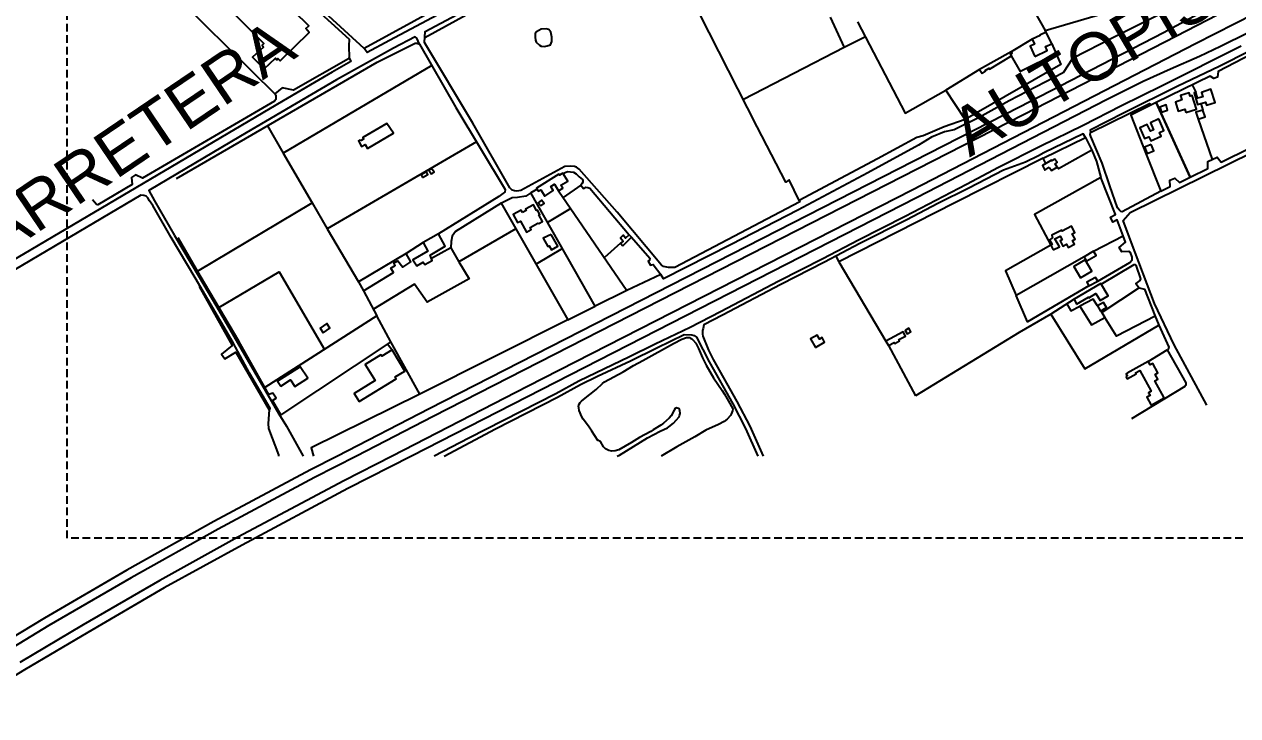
# Model space of a CAD drawing. Header units: millimetres. Extents: x 487814 to 495125, y 4392873 to 4398925.
# Drawn here: x 490261 to 491263, y 4394490 to 4395062 of the extents above; entities that cross this region are included whole.
import ezdxf

# ---------------------------------------------------------------- set-up
doc = ezdxf.new("R2010")
doc.units = ezdxf.units.MM
doc.linetypes.add('TRAZOS2', pattern=[9.525, 6.35, -3.175])
for name, color, linetype in [('Cartografia_Base', 8, 'Continuous'), ('Texto_Cartografia_Territorial', 7, 'Continuous'), ('Tramo_MT__15_S_E_Trazado', 5, 'TRAZOS2')]:
    doc.layers.add(name, color=color, linetype=linetype)
doc.styles.get("Standard").update_dxf_attribs({"font": 'arial.ttf'})

msp = doc.modelspace()

# ---------------------------------------------------------------- linework, layer by layer
at = {"layer": 'Cartografia_Base'}
for p, q in [((490692.9, 4395106.7, 115.2), (490591.5, 4395050.8, 114.8)), ((491104.4, 4395056.9, 110.8), (491200.1, 4395085.4, 114.3)), ((490926.5, 4395068, 112.3), (490938.1, 4395043, 110.5)), ((491105.1, 4395055.6, 110.8), (491104.4, 4395056.9, 110.8)), ((490955.8, 4395051.7, 111.1), (490938.1, 4395043, 110.5)), ((491093.6, 4395049.7, 111.1), (491076.2, 4395039.3, 111.1)), ((490938.1, 4395043, 110.5), (490854.9, 4394999.8, 110.9)), ((490597.4, 4395027.9, 113.2), (490474.6, 4394955.5, 114.1)), ((491049.9, 4395024.6, 111), (491022.3, 4395007.5, 111.1)), ((491225.8, 4395012, 112.5), (491228.8, 4395005.9, 113.2)), ((491232.8, 4394996.6, 113), (491234.7, 4394991.1, 113)), ((490461.5, 4394978.1, 114.6), (490474.6, 4394955.5, 114.1)), ((491230.7, 4394983.7, 113), (491242.2, 4394950.3, 112.8)), ((490474.6, 4394955.5, 114.1), (490498.5, 4394914.5, 113.4)), ((490634.2, 4394964.9, 112.9), (490511, 4394893.1, 113.3)), ((490684.4, 4394925.7, 113), (490679.2, 4394922.6, 112.9)), ((490720.5, 4394929.1, 111.6), (490706, 4394918.8, 111.6)), ((490403.7, 4394857.9, 113.7), (490498.5, 4394914.5, 113.4)), ((490498.5, 4394914.5, 113.4), (490511, 4394893.1, 113.3)), ((490712.2, 4394909.8, 111.4), (490693, 4394898.3, 111.5)), ((490511, 4394893.1, 113.3), (490536.7, 4394849.1, 113.2)), ((490666.7, 4394893.1, 111.6), (490619.8, 4394865.7, 111.8)), ((491144.3, 4394874.5, 111.7), (491168.8, 4394887.1, 111.8)), ((490590.2, 4394881.6, 113.2), (490576.1, 4394872.6, 113.2)), ((490613, 4394877.3, 112), (490619.8, 4394865.7, 111.8)), ((490705.3, 4394876.7, 111.1), (490683.5, 4394863.7, 111)), ((490753.4, 4394881, 110.8), (490740, 4394869.2, 110.7)), ((490931.3, 4394870.4, 109.6), (490933.8, 4394865.6, 109.5)), ((491136.6, 4394869.9, 110.9), (491080.3, 4394837.8, 109.9)), ((490540.9, 4394841.8, 112.7), (490552, 4394821.1, 112.7)), ((491181.9, 4394844.1, 110.1), (491151, 4394823.7, 108.9)), ((491150, 4394825, 108.9), (491151, 4394823.7, 108.9)), ((490552, 4394821.1, 112.7), (490459.5, 4394761.7, 113.2)), ((490563.5, 4394799.6, 112.8), (490552, 4394821.1, 112.7)), ((491151, 4394823.7, 108.9), (491153.5, 4394819.7, 108.8)), ((490560.8, 4394797.8, 112.4), (490564.5, 4394792.8, 112.4)), ((490974.9, 4394796.4, 109.2), (490997, 4394754.9, 109.5)), ((491189.5, 4394783.4, 111), (491205, 4394792.8, 111))]:
    msp.add_line(p, q, dxfattribs=at)
for points in [[(490433.1, 4395622.6, 119.1), (490452.7, 4395585.3, 118.8), (490479.8, 4395536.9, 119), (490507.8, 4395484.2, 119.1), (490524.2, 4395451.8, 119.6), (490532.6, 4395439.6, 119.6), (490537.9, 4395433, 119.6), (490541.5, 4395427.4, 119.5), (490544.4, 4395421.8, 119.5), (490546.7, 4395414.3, 119.5), (490551.7, 4395401.9, 119.4), (490560, 4395383, 119.3), (490563.6, 4395373.1, 118.9), (490570, 4395358.8, 118.4), (490579.7, 4395334.4, 117.7), (490590.4, 4395308.5, 116.8), (490610, 4395258.8, 115.4), (490631.5, 4395208.2, 114.8), (490652.1, 4395153.4, 114.5), (490668.7, 4395111.3, 114.3), (490668.2, 4395105.1, 114.5), (490562.3, 4395048.8, 114.6), (490543.9, 4395038.7, 114.6), (490541.6, 4395042.2, 114.3)], [(491554.2, 4395227.6, 113.7), (491338.8, 4395117.6, 114.4), (491212.9, 4395052.3, 112.9), (491086.3, 4394987.1, 111.6), (490598.4, 4394737.7, 112.5), (490535.1, 4394705.1, 112.6)], [(491552.1, 4395211, 113.9), (491495.7, 4395182.1, 114.3), (491342.2, 4395104, 114.2), (491228.6, 4395045.9, 113.3), (490994.5, 4394925, 110.8), (490676.5, 4394762.6, 112.1), (490564.5, 4394705.1, 112.6)], [(491041.2, 4395166.8, 112.3), (491072.6, 4395113.2, 111.3), (491104.4, 4395056.9, 110.8)], [(491038.1, 4394983.4, 110.1), (491020.9, 4394977.2, 109.9), (491003.5, 4394969.9, 109.8), (490998.2, 4394968.5, 109.9), (490965.7, 4394950.9, 110), (490901, 4394916.5, 110.6), (490892.6, 4394933.4, 110.9), (490890.1, 4394931.5, 110.9), (490866.4, 4394977.4, 111.3), (490826.5, 4395055.2, 112.9), (490791, 4395126.1, 115.3), (490778.7, 4395152.6, 115.2)], [(490423.6, 4395142.2, 116.3), (490427.1, 4395141.5, 115.8), (490431, 4395139.2, 115.7), (490529, 4395049.9, 115.1), (490528.9, 4395044.4, 115.4), (490529.2, 4395034.5, 114.9), (490528.4, 4395033.6, 115), (490483, 4395007.7, 115.1), (490473.6, 4395009.6, 115.3), (490467.7, 4395004.5, 115.1)], [(490603.4, 4395076, 115.6), (490541.6, 4395042.2, 115.2), (490466.9, 4395110.7, 116), (490466.5, 4395111.3, 116), (490466.4, 4395112.8, 116), (490467.2, 4395114.5, 115.9), (490505.4, 4395141.3, 116)], [(490405.8, 4395090, 114.4), (490410.3, 4395094.9, 114.4), (490458.7, 4395046.3, 114.6), (490457.2, 4395044.8, 114.6), (490458.4, 4395043.1, 114.6), (490449.3, 4395035, 114.6), (490458.9, 4395025.2, 114.6), (490468.1, 4395034.1, 114.6), (490469.4, 4395032.6, 114.6), (490470.1, 4395033.8, 114.6), (490472.1, 4395031.8, 114.7), (490496, 4395055.4, 114.6), (490493.4, 4395058.7, 114.6), (490495.7, 4395060.8, 114.6), (490483.6, 4395072.7, 114.5), (490485.5, 4395075.8, 114.5), (490441.3, 4395119.4, 114.6), (490438.7, 4395117.3, 114.6), (490424.4, 4395131.1, 114.7), (490395.9, 4395102.6, 114.5), (490403.6, 4395095.4, 114.4), (490402.2, 4395093.9, 114.4), (490405.8, 4395090, 114.4)], [(491311.2, 4395131.3, 113.4), (491249.4, 4395098.3, 114.3), (491220.9, 4395081.2, 114.4), (491161.2, 4395051.5, 112.7), (491126.9, 4395033.7, 111.9), (491119.1, 4395021.9, 111.6), (491074.4, 4394998.8, 109.2), (491049.8, 4394984.9, 110.1), (491029, 4394974.9, 109.5), (491021.1, 4394973.2, 109.5), (491010.3, 4394968.7, 109.4), (490999.7, 4394962.1, 109.5), (490957.7, 4394939.3, 110.3), (490899.9, 4394908.4, 109.5), (490844.8, 4394880.1, 110.2), (490788.9, 4394851.6, 111.3), (490786.6, 4394855.2, 111), (490758.5, 4394842.1, 111.1)], [(491332.1, 4395128.1, 114.4), (491257.7, 4395086.1, 113.7), (491230.7, 4395070.6, 113.4), (491202.2, 4395054.9, 112.8)], [(490901, 4394916.5, 110.4), (490901.5, 4394915.3, 110.1), (490798.2, 4394861, 110.4), (490793, 4394861, 110.4), (490788.9, 4394861.9, 111.3), (490787.1, 4394863, 111.3), (490750.7, 4394906.7, 111.7), (490719.3, 4394942.4, 112.6), (490716.9, 4394943.9, 112.6), (490715.2, 4394944.4, 112.6), (490712, 4394944.8, 112.6), (490707.2, 4394944.5, 112.6), (490670.9, 4394924.8, 112.5), (490669.4, 4394924.3, 112.5), (490667.5, 4394924.2, 112.4), (490665.8, 4394924.3, 112.4), (490663.8, 4394924.9, 112.4), (490662, 4394926.8, 112.3), (490631.4, 4394980.3, 113.7), (490591.3, 4395047.1, 114.3), (490591.8, 4395056.2, 114.2), (490709.1, 4395118.6, 114.4)], [(490362.5, 4395091.4, 116.9), (490364.3, 4395092.3, 116.9), (490376.9, 4395087.2, 116.5), (490389.6, 4395081.6, 116.6), (490468, 4395004.2, 115.9), (490468.5, 4395003.4, 115.9), (490468.6, 4395001.2, 115.9), (490468.4, 4394999.9, 115.9), (490467.5, 4394998.4, 115.9), (490358.3, 4394934.8, 115.7), (490352.4, 4394937.6, 116), (490349.3, 4394935.3, 116), (490349.8, 4394929.6, 115.9), (490321.5, 4394912.7, 115.9), (490320.3, 4394913.1, 115.9), (490316.9, 4394917, 116)], [(490682.7, 4395051.4, 114.7), (490683, 4395049.1, 114.7), (490683.7, 4395047.2, 114.6), (490686.3, 4395044.9, 114.6), (490687.8, 4395043.9, 114.6), (490690.4, 4395043.7, 114.3), (490692.8, 4395044.2, 114.1), (490695.5, 4395045.2, 114), (490696.7, 4395047.8, 114), (490696.6, 4395051.5, 113.9), (490695.7, 4395055.6, 114), (490694.1, 4395057.8, 114.4), (490692, 4395058.4, 114.4), (490687.9, 4395058, 114.5), (490684, 4395055.8, 114.7), (490682.9, 4395054.6, 114.7), (490682.7, 4395051.4, 114.7)], [(490949.3, 4395064.2, 113.4), (490988.5, 4394988.6, 110.6), (491022.3, 4395007.5, 111.1)], [(491095.7, 4395035.6, 109.9), (491105.8, 4395040.4, 110), (491104.6, 4395043.6, 110), (491109.7, 4395046, 110.2), (491105.1, 4395055.6, 110.1), (491100, 4395053.2, 110), (491100.2, 4395052.8, 110), (491093.6, 4395049.7, 109.9), (491095.6, 4395045.7, 109.9), (491091.8, 4395043.9, 109.9), (491095.7, 4395035.6, 109.9)], [(490587.1, 4395045.8, 114.2), (490584.9, 4395050.5, 114.2), (490583.5, 4395051.7, 114.5), (490565.7, 4395042.3, 114.6), (490540.9, 4395028.7, 114.6), (490518.7, 4395016.2, 114.7), (490439.4, 4394969.7, 114.8), (490363.5, 4394924.8, 115), (490368.2, 4394916.1, 114.6), (490384.7, 4394887.5, 114.3), (490404.6, 4394854.1, 114.3), (490419.7, 4394828.5, 114.1), (490471, 4394740.1, 113.3), (490477.3, 4394729.8, 111.6), (490491, 4394705.1, 107.8)], [(490386.4, 4394934.7, 115.3), (490552.3, 4395030.7, 114.7), (490583.6, 4395046.4, 114.3), (490585.4, 4395046.4, 114.2), (490587.1, 4395045.8, 114.2), (490617.2, 4394993.3, 113), (490657.9, 4394925.5, 113), (490657.8, 4394923.2, 112.8), (490656.2, 4394922.3, 112.6), (490652.8, 4394919.7, 112.6), (490602.8, 4394888.9, 113.2)], [(491202.2, 4395054.9, 112.8), (491083, 4394993.5, 111.7), (490595.2, 4394744.2, 112.6), (490519.4, 4394705.1, 112.7)], [(491109.7, 4395046, 111.9), (491117.3, 4395028.8, 111), (491038.1, 4394983.4, 110.7), (491022.3, 4395007.5, 111.1)], [(491346.2, 4395030.7, 112.5), (491345.6, 4395032.2, 112.7), (491344.3, 4395032, 112.7), (491338.5, 4395032.1, 112.7), (491334.9, 4395033.2, 112.7), (491333, 4395035.2, 112.7), (491329.9, 4395038.7, 112.7), (491326.3, 4395043.5, 112.1), (491322.8, 4395046.8, 112.1), (491319.8, 4395049, 111.9), (491316.6, 4395050.7, 111.8), (491311.4, 4395052.5, 111.8), (491305, 4395052.7, 112.2), (491301.1, 4395052.2, 112.2), (491295.8, 4395050.6, 112.2), (491273.6, 4395040.1, 112.1), (491248, 4395027.1, 112.2), (491213.8, 4395010.8, 111.6), (491169.6, 4394989, 111.2), (491141.5, 4394974.5, 111.1), (491141.7, 4394972.7, 111.2)], [(491272.1, 4395055, 113.5), (491249.3, 4395043.8, 113.1), (491231.8, 4395035.6, 112.9), (491207.8, 4395025.1, 112.9), (491185.3, 4395014.7, 112.8), (491154.9, 4394999.6, 111.7)], [(491266.3, 4395043.9, 111.6), (491201, 4395011.2, 111.9), (491166.9, 4394994.5, 111.5), (491135.6, 4394978.3, 110.9), (491100.6, 4394961.4, 110.1), (491065.8, 4394943.6, 109.2), (491039.3, 4394929.6, 108.7), (490988.5, 4394903.3, 109.3), (490949.9, 4394883.7, 109.5), (490920.6, 4394868.3, 109.8), (490884.3, 4394849.7, 110.1), (490836, 4394824.3, 110), (490810.8, 4394811.3, 110.5), (490782, 4394797.5, 110.3), (490760.3, 4394786.8, 110.4), (490733.1, 4394774, 110.9), (490719, 4394767, 111.1), (490699.8, 4394756.5, 111), (490628.1, 4394720, 110.8), (490599.2, 4394705.1, 110.7)], [(491052.3, 4395021.5, 111.9), (491055, 4395023.2, 111.9), (491054.7, 4395023.8, 111.9), (491057.9, 4395025.8, 111.9), (491058.3, 4395025.1, 111.9), (491076.4, 4395036, 111.9), (491075.6, 4395037.3, 111.9), (491077, 4395038.1, 111.9), (491076.2, 4395039.3, 111.9), (491049.9, 4395024.6, 111.9), (491052.3, 4395021.5, 111.9)], [(491113.4, 4395037.6, 110.3), (491083.9, 4395023.1, 109.9), (491076.4, 4395036, 109.8)], [(491196, 4394997.4, 113.2), (491224.1, 4394935.7, 112.8), (491238.7, 4394942.9, 112.8), (491238.7, 4394948.7, 112.8), (491246.3, 4394952.2, 112.7), (491249.8, 4394948, 112.8), (491297.6, 4394971.9, 112.9), (491274.9, 4395037.3, 112.6), (491247.2, 4395023, 112.3), (491246.8, 4395018.4, 112.3), (491243.6, 4395017.3, 112.3), (491240.7, 4395019.3, 112.3), (491196, 4394997.4, 113.2)], [(490529.2, 4395034.5, 114.8), (490530.6, 4395031.4, 114.6), (490515, 4395022.6, 114.7), (490474.5, 4394998.9, 114.8), (490191.2, 4394831.5, 115.4)], [(491220.6, 4394989.2, 111.5), (491229.4, 4394991.9, 111.6), (491225.9, 4395003.1, 111.7), (491224.2, 4395002.6, 111.7), (491223.3, 4395005.5, 111.7), (491216, 4395003.2, 111.6), (491217.2, 4394999.5, 111.5), (491211.9, 4394997.8, 111.5), (491214.3, 4394990.2, 111.4), (491219.8, 4394991.8, 111.5), (491220.6, 4394989.2, 111.5)], [(491228.8, 4395005.9, 111.7), (491227.3, 4395005.4, 111.7), (491230.3, 4394995.8, 111.7), (491236.8, 4394997.8, 111.7), (491237.7, 4394995.1, 111.7), (491244.7, 4394997.3, 111.6), (491241.2, 4395008.4, 111.9), (491233.4, 4395005.7, 111.8), (491234.5, 4395002.2, 111.8), (491230.3, 4395000.9, 111.7), (491228.8, 4395005.9, 111.7)], [(491154.9, 4394999.6, 111.7), (490998, 4394918.6, 110.7), (490580.5, 4394705.1, 112.5)], [(491199.9, 4394924.2, 112.9), (491167.8, 4394906.9, 112.3), (491166.7, 4394907.3, 112.3), (491165.6, 4394908.4, 112.3), (491164.2, 4394910.2, 112.3), (491157.6, 4394928.4, 112.3), (491151.4, 4394947.3, 112.3), (491142, 4394969.2, 112.1), (491141.6, 4394971.1, 112), (491141.7, 4394972.7, 111.9), (491190.6, 4394996.7, 111.8), (491191.4, 4394995.1, 111.9)], [(491237.9, 4394747.2, 109.3), (491210.8, 4394797, 110.6), (491194.7, 4394831.2, 111), (491175.5, 4394881.4, 112), (491168.8, 4394899.9, 112), (491174.6, 4394906.6, 111.8), (491357.2, 4394996.5, 112.6), (491359.3, 4394996.3, 113), (491395.6, 4394888.7, 111.1)], [(491196, 4394997.4, 113.2), (491175, 4394987, 113.2), (491187.4, 4394955.2, 113.2), (491199.9, 4394924.2, 112.6), (491207.6, 4394927.9, 112.6), (491207.2, 4394933.1, 112.6), (491211.4, 4394935, 112.7), (491215.4, 4394931.4, 112.8), (491224.1, 4394935.7, 112.8), (491196, 4394997.4, 113.2)], [(491200.5, 4394989.4, 114.8), (491205.5, 4394991.1, 114.8), (491204.2, 4394995.4, 114.8), (491199, 4394993.6, 114.8), (491200.5, 4394989.4, 114.8)], [(491230.7, 4394983.7, 114.5), (491236.5, 4394985.5, 114.5), (491234.7, 4394991.1, 114.5), (491228.8, 4394989.3, 114.5), (491230.7, 4394983.7, 114.5)], [(490544.2, 4394959.4, 112.7), (490565.7, 4394972, 112.7), (490560.2, 4394980.1, 113), (490540.5, 4394968.6, 113.1), (490541.3, 4394967.3, 113), (490538.9, 4394965.9, 113), (490537.6, 4394966.3, 113), (490536.7, 4394965.7, 113), (490539.4, 4394961.1, 112.8), (490542.2, 4394962.8, 112.8), (490544.2, 4394959.4, 112.7)], [(491198.2, 4394983.8, 111.3), (491191.2, 4394980.5, 111.2), (491193.8, 4394974.8, 111.2), (491191.2, 4394973.6, 111.2), (491188.6, 4394979.2, 111.2), (491182.5, 4394976.4, 111.2), (491186.5, 4394967.6, 111.2), (491190, 4394969.1, 111.2), (491191.5, 4394965.8, 111.2), (491200.1, 4394969.7, 111.1), (491198.7, 4394972.7, 111.2), (491202.4, 4394974.4, 111.2), (491198.2, 4394983.8, 111.3)], [(491137.5, 4394968.6, 111.9), (491135.7, 4394971.5, 110.6), (491103.3, 4394955.9, 109.8), (491098.7, 4394953.4, 110), (491087.9, 4394948, 109.6), (491069.8, 4394941.4, 109.2), (491041.2, 4394926.6, 108.8), (491015.5, 4394913.8, 109.1), (490989.9, 4394900.5, 109.2), (490951.2, 4394880.8, 109.4), (490922, 4394865.5, 109.7), (490885.8, 4394846.9, 109.9), (490837.5, 4394821.5, 109.9), (490822.1, 4394813.6, 110.2), (490821.6, 4394810.5, 110.6), (490821.1, 4394808.8, 110.6), (490821, 4394806, 110.6), (490821.4, 4394804.1, 110.6), (490826, 4394792.6, 110.6), (490830, 4394784.9, 110.5), (490849.6, 4394750.2, 110.2), (490860.2, 4394729.7, 110.2), (490871.2, 4394705.1, 110.2)], [(491104.9, 4394947, 112.1), (491102.7, 4394951.5, 112.1), (491137.5, 4394968.6, 111.8), (491142.8, 4394958.1, 111.6), (491115.2, 4394942.6, 111.4), (491114.2, 4394944, 111.4)], [(491142.8, 4394958.1, 111.9), (491146.6, 4394948.6, 111.9), (491150.3, 4394935.5, 111.6)], [(491191.9, 4394962.8, 114.8), (491186.5, 4394960.6, 114.8), (491188.6, 4394955.3, 114.8), (491194, 4394957.4, 114.8), (491191.9, 4394962.8, 114.8)], [(491102.7, 4394951.5, 109.1), (491029.5, 4394914.6, 109.2), (490933.8, 4394865.6, 109.6), (490972.5, 4394800.1, 109.2)], [(491107.7, 4394943.9, 110), (491109.4, 4394941.1, 110), (491114.2, 4394944, 110), (491112.5, 4394946.7, 110), (491114.1, 4394947.7, 110), (491112.4, 4394950.6, 110), (491109.8, 4394949.1, 110), (491109.4, 4394949.8, 110), (491102, 4394945.3, 109.9), (491103.9, 4394941.6, 109.9), (491107.7, 4394943.9, 110)], [(490589.7, 4394935.4, 114.2), (490594.2, 4394938, 114.2), (490592.9, 4394940.1, 114.2), (490588.5, 4394937.5, 114.2), (490589.7, 4394935.4, 114.2)], [(490597.2, 4394938.3, 114.1), (490599.2, 4394939.7, 114.1), (490597, 4394942.9, 114.1), (490595, 4394941.4, 114.1), (490597.2, 4394938.3, 114.1)], [(490684.4, 4394925.7, 111.8), (490685.4, 4394924, 111.8), (490687.4, 4394925.3, 111.8), (490690.7, 4394920.1, 111.7), (490697.8, 4394924.6, 111.7), (490695.8, 4394927.9, 111.8), (490698.8, 4394929.8, 111.8), (490702.1, 4394924.5, 111.7), (490705.6, 4394926.7, 111.7), (490704.1, 4394929, 111.7), (490709.7, 4394932.5, 111.7), (490705.6, 4394939, 111.8), (490702.9, 4394937.3, 111.8), (490702.3, 4394938.3, 111.8), (490683.9, 4394926.6, 111.9), (490684.4, 4394925.7, 111.8)], [(490705.8, 4394938.6, 113.4), (490709.6, 4394940.3, 113.4), (490714.4, 4394939.9, 113.4), (490716.7, 4394938.5, 113.4), (490719.2, 4394935.9, 113.4), (490722, 4394933.7, 113.3), (490722.3, 4394932.9, 113.3), (490722.1, 4394931.6, 113.2), (490721.3, 4394930.1, 113.1), (490720.5, 4394929.1, 113.1), (490722.8, 4394926.2, 113.1), (490724.7, 4394927.3, 113.1), (490726.4, 4394927.2, 113.1), (490727.9, 4394926.6, 113.1), (490760.5, 4394888.1, 112.3)], [(491168.8, 4394887.1, 111.8), (491163.9, 4394900.5, 112), (491160.1, 4394898.6, 112), (491158.3, 4394902.5, 112), (491162.3, 4394904.7, 111.4), (491150.3, 4394935.5, 111.3), (491095.6, 4394904.9, 110.7), (491108.9, 4394879.4, 110.8), (491071.4, 4394858.2, 110.2), (491080.3, 4394837.8, 109.9)], [(490463, 4394743.3, 113), (490463.7, 4394744.4, 113.6), (490446.8, 4394773.6, 113.9), (490433.3, 4394798.7, 114.1), (490401.9, 4394852.4, 114.3), (490381.9, 4394885.7, 114.3), (490366.7, 4394912.2, 114.5), (490364, 4394916.2, 114.6), (490362.8, 4394918.7, 114.9), (490361.2, 4394919.9, 114.9), (490359.4, 4394920.5, 114.9), (490356.9, 4394920.8, 115.2), (490213.6, 4394836.2, 115.4), (490161.5, 4394805.5, 115.6), (489991.9, 4394705.1, 115.3)], [(490709.8, 4394817.6, 111.4), (490732.3, 4394829, 111.5), (490679.2, 4394922.6, 112.9), (490675, 4394920.1, 112.8), (490668.1, 4394918.8, 112.7), (490663.7, 4394918.6, 112.7), (490655.4, 4394914.5, 112.8), (490654.7, 4394914.1, 113.8), (490709.8, 4394817.6, 111.4)], [(490687.4, 4394911.9, 113.9), (490690.2, 4394914, 113.9), (490688, 4394916.8, 113.9), (490685.3, 4394914.6, 113.9), (490687.4, 4394911.9, 113.9)], [(490702.1, 4394924.5, 113), (490758.5, 4394842.1, 111.6), (490732.3, 4394829, 111.5)], [(490654.7, 4394914.1, 113.8), (490616.9, 4394890.9, 112.4), (490614.1, 4394886.8, 112.4), (490613.3, 4394882.5, 112.4), (490613, 4394877.3, 112.4), (490597, 4394868.4, 112.7)], [(490672.3, 4394906.4, 111.7), (490671.2, 4394908.4, 111.7), (490664.7, 4394904.8, 111.7), (490668.3, 4394898.1, 111.6), (490670.6, 4394899.4, 111.6), (490675.6, 4394890.3, 111.5), (490679.6, 4394892.5, 111.5), (490678.7, 4394894.2, 111.5), (490684.9, 4394897.6, 111.5), (490685.8, 4394897.4, 111.5), (490688.8, 4394899, 111.5), (490685.8, 4394904.5, 111.6), (490686.6, 4394904.9, 111.6), (490684.7, 4394908.4, 111.7), (490683.9, 4394908, 111.7), (490681.4, 4394912.7, 111.7), (490674.9, 4394909.1, 111.7), (490675.5, 4394908.2, 111.7), (490672.3, 4394906.4, 111.7)], [(491111, 4394875.5, 109.2), (491116, 4394878.2, 109.5), (491112.4, 4394884.8, 109.5), (491116.6, 4394887, 109.8), (491118.2, 4394884, 109.7), (491116.6, 4394883.1, 109.6), (491119, 4394878.7, 109.6), (491121.8, 4394880.2, 109.7), (491123.3, 4394877.4, 109.7), (491128.5, 4394880.2, 110), (491126.9, 4394883.2, 110), (491129, 4394884.3, 110.1), (491126.6, 4394888.8, 110), (491128.8, 4394890, 110.1), (491126, 4394895.2, 110.1), (491118.4, 4394891.1, 109.9), (491118, 4394892, 109.8), (491109.7, 4394887.6, 109.4), (491110.4, 4394885.4, 109.5), (491107.8, 4394884, 109.3), (491110, 4394879.9, 109.3), (491108.9, 4394879.4, 109.3), (491111, 4394875.5, 109.2)], [(490587.5, 4394756.2, 112), (490563.5, 4394799.6, 113.1), (490472.6, 4394739.2, 113.5), (490465.8, 4394750.9, 114.2), (490468.7, 4394752.9, 114), (490466.1, 4394757.2, 114.1), (490462.7, 4394756, 114.2), (490437.9, 4394800.2, 114.3), (490406, 4394854, 114.2), (490387.7, 4394885.6, 115.1)], [(490602.8, 4394888.9, 112.2), (490590.2, 4394881.6, 112.2), (490594.1, 4394874.5, 112.2), (490581.7, 4394867.4, 112.2), (490585, 4394862.4, 112.1), (490590.2, 4394865.5, 112.1), (490591.5, 4394863.4, 112.1), (490597.6, 4394866.9, 112), (490595.9, 4394871.3, 112.1), (490608.5, 4394878.6, 112.1), (490602.8, 4394888.9, 112.2)], [(490696.1, 4394888.3, 111.3), (490689.5, 4394885.3, 111.3), (490693.3, 4394878.3, 111.2), (490694.4, 4394878.9, 111.2), (490696.2, 4394875.7, 111.1), (490701.5, 4394878.6, 111.1), (490696.1, 4394888.3, 111.3)], [(490755.3, 4394878.9, 113.2), (490762.5, 4394886, 113.2), (490760.5, 4394888.1, 113.2), (490757.5, 4394885.3, 113.2), (490755.6, 4394887.6, 113.2), (490753.3, 4394885.6, 113.2), (490755.5, 4394882.9, 113.2), (490753.4, 4394881, 113.2), (490755.3, 4394878.9, 113.2)], [(490762.5, 4394886, 112.5), (490777.6, 4394868.8, 112), (490777.4, 4394866.7, 112), (490776.3, 4394866.3, 112), (490778, 4394863, 111.8), (490780.3, 4394863.4, 111.8), (490786.6, 4394855.2, 111)], [(491147.7, 4394849.8, 111.7), (491174.3, 4394865.2, 111.6), (491176.3, 4394867.2, 111.6), (491176.3, 4394869.5, 111.7), (491174.7, 4394873.4, 111.7), (491173.4, 4394874.3, 111.8), (491167.6, 4394873.9, 112), (491165.5, 4394877.5, 112.2), (491170.7, 4394881.9, 112.1), (491168.8, 4394887.1, 111.8)], [(490540.9, 4394841.8, 112.1), (490565.6, 4394856.8, 112.2), (490563.6, 4394860.5, 112.2), (490567, 4394862.7, 112.2), (490565.9, 4394864.9, 112.2), (490569.2, 4394866.4, 112.2), (490573.4, 4394861.2, 112.2), (490580.1, 4394865.7, 112.2), (490576.1, 4394872.6, 112.3), (490536.7, 4394849.1, 112.2), (490540.9, 4394841.8, 112.1)], [(490619.8, 4394865.7, 111.8), (490628.2, 4394851.7, 111.5), (490593.6, 4394832.2, 112.1), (490583.2, 4394847.2, 112.2), (490549.1, 4394826.5, 112.1)], [(491133.6, 4394852.5, 109.6), (491142.9, 4394858, 109.9), (491137.4, 4394867.2, 110), (491128.1, 4394861.7, 109.7), (491133.6, 4394852.5, 109.6)], [(491138.7, 4394866.4, 114), (491146.4, 4394870.9, 114), (491144.3, 4394874.5, 114), (491136.6, 4394869.9, 114), (491138.7, 4394866.4, 114)], [(490421.5, 4394827.8, 114.1), (490471.3, 4394857.5, 112.9), (490508.7, 4394793.3, 112.5)], [(491150.7, 4394847.2, 111.9), (491177.9, 4394863.5, 111.8), (491178.8, 4394863.4, 112), (491179.2, 4394862.8, 112), (491183.2, 4394851.6, 111.5), (491182.5, 4394850.2, 111.5), (491179.3, 4394847.7, 111.5), (491181.9, 4394844.1, 111.5), (491186.5, 4394843.1, 111.5), (491194.9, 4394821.3, 111.3), (491198.3, 4394813.4, 111.1)], [(490405, 4394845.2, 115), (490415.7, 4394826.5, 114.4), (490432.4, 4394796.4, 114.5), (490423.6, 4394789.3, 114.4), (490426.3, 4394785.5, 114.3), (490435.3, 4394791, 114), (490463, 4394743.3, 113.5), (490462.1, 4394732, 113.4), (490462.5, 4394727.9, 113.2), (490470.6, 4394706.2, 112.9), (490470.8, 4394705.1, 112.8)], [(491140.4, 4394845.8, 111.7), (491089.8, 4394816, 109.6), (491080.3, 4394837.8, 109.9)], [(491130.2, 4394830.7, 108.9), (491140, 4394836.5, 109.1), (491140.3, 4394836, 109.1), (491146.2, 4394839.5, 109.3), (491149.6, 4394833.7, 109.2), (491156.3, 4394837.6, 109.4), (491150.3, 4394847.8, 109.7), (491128.2, 4394834.7, 109), (491130.2, 4394830.7, 108.9)], [(491140.4, 4394845.8, 112.2), (491147.7, 4394849.8, 112.2), (491146, 4394852.8, 112.2), (491138.8, 4394848.8, 112.2), (491140.4, 4394845.8, 112.2)], [(491147.5, 4394829.3, 109), (491144, 4394834.9, 109.1), (491133, 4394829.1, 108.9)], [(491128.2, 4394834.7, 111.2), (491108.9, 4394822.4, 109.1), (491137.1, 4394777.2, 109), (491198.3, 4394813.4, 111.1)], [(491122.2, 4394830.9, 108.9), (491125.4, 4394825.3, 108.7), (491133, 4394829.1, 108.9)], [(491133, 4394829.1, 108.9), (491142.7, 4394813.6, 108.4), (491153.5, 4394819.7, 108.8)], [(491150, 4394825, 112.1), (491154.9, 4394827.8, 112.1), (491152.4, 4394832.1, 112.1), (491147.5, 4394829.3, 112.1), (491150, 4394825, 112.1)], [(490709.8, 4394817.6, 111.4), (490587.5, 4394756.2, 111.4), (490497.8, 4394711.8, 112.7), (490499.5, 4394705.1, 112.8)], [(491108.9, 4394822.4, 109.1), (491082.7, 4394807.2, 108.7), (490997, 4394754.9, 109.5)], [(491195.1, 4394820.8, 110), (491163.1, 4394804.2, 108.7), (491153.5, 4394819.7, 108.8)], [(490507.7, 4394806.9, 114.9), (490513.2, 4394810.7, 114.9), (490510.5, 4394814.6, 114.9), (490505, 4394810.7, 114.9), (490507.7, 4394806.9, 114.9)], [(490607.7, 4394705.1, 110.4), (490649.9, 4394727.6, 110.8), (490701.3, 4394753.7, 110.8), (490720.4, 4394764.2, 110.9), (490734.4, 4394771.2, 110.8), (490761.6, 4394783.9, 110.3), (490783.3, 4394794.6, 110.2), (490805.9, 4394805.5, 110.3), (490812.2, 4394805.2, 110.9), (490814.3, 4394804.7, 110.9), (490816.1, 4394803.3, 111), (490826.5, 4394783, 110.9), (490846.1, 4394748.3, 110.6), (490856.6, 4394728, 110.6), (490866.9, 4394705.1, 110.5)], [(490914.5, 4394794.9, 108.5), (490921.8, 4394799.2, 108.6), (490920.1, 4394803.2, 108.7), (490917.7, 4394801.8, 108.7), (490915.8, 4394805, 108.7), (490910.4, 4394801.9, 108.6), (490914.5, 4394794.9, 108.5)], [(490974.9, 4394796.4, 108.9), (490979.5, 4394799, 108.9), (490980, 4394798.2, 108.9), (490984, 4394800.3, 108.8), (490983.4, 4394801.4, 108.8), (490988.8, 4394804.3, 108.7), (490986.9, 4394807.8, 108.8), (490972.5, 4394800.1, 108.9), (490974.9, 4394796.4, 108.9)], [(490990.4, 4394805.9, 110.7), (490993.4, 4394807.8, 110.7), (490991.6, 4394810.7, 110.7), (490988.6, 4394808.8, 110.7), (490990.4, 4394805.9, 110.7)], [(491198.3, 4394813.4, 111.1), (491206.6, 4394795.1, 110.6), (491206, 4394793.5, 110.5), (491205, 4394792.8, 111)], [(490750.7, 4394705.1, 110.9), (490752.4, 4394705.9, 110.9), (490775.7, 4394720.1, 111.1), (490786, 4394725.7, 110.8), (490792.1, 4394728.5, 110.5), (490793.2, 4394729.3, 110.5), (490797.1, 4394732.4, 110.8), (490799.4, 4394734.7, 110.8), (490801.7, 4394737.5, 110.8), (490802.2, 4394738.5, 110.8), (490802.6, 4394740.3, 110.8), (490802.4, 4394742.8, 110.8), (490802.2, 4394743.6, 110.8), (490801.4, 4394744.3, 110.8), (490800.2, 4394744.8, 110.9), (490799.5, 4394744.9, 110.9), (490798.6, 4394744.5, 111), (490797.6, 4394742.9, 111), (490795.3, 4394738.3, 110.8), (490793.6, 4394736.5, 110.7), (490788.8, 4394732.2, 110.6), (490786.7, 4394730.5, 110.6), (490780.4, 4394726.8, 110.5), (490778.5, 4394725.4, 110.4), (490769.1, 4394720.5, 110.4), (490762.3, 4394716.2, 110.9), (490751.9, 4394710.3, 111), (490748.9, 4394709.3, 111), (490746.3, 4394709.2, 111), (490743.6, 4394709.7, 111), (490741.9, 4394710.4, 111.1), (490740.9, 4394711, 111.2), (490739.4, 4394712.6, 111.3), (490736.7, 4394717, 111.4), (490736, 4394717.5, 111.4), (490735.3, 4394717.9, 111.4), (490734.7, 4394718, 111.4), (490729.6, 4394725.8, 111.3), (490726.8, 4394729.8, 111.2), (490722.4, 4394735.7, 111.1), (490721.5, 4394737.4, 111.1), (490719.3, 4394742.8, 111.1), (490718.8, 4394744.9, 111.1), (490718.7, 4394746.2, 111.1), (490719.2, 4394748.1, 111), (490720, 4394749.4, 111), (490721.2, 4394750.6, 111), (490722.7, 4394751.9, 111), (490733.2, 4394760, 110.9), (490738.5, 4394765.2, 110.7), (490740.2, 4394766.4, 110.8), (490755.5, 4394774.6, 110.5), (490764.1, 4394780.1, 110.3), (490771.9, 4394784.1, 110.3), (490797.1, 4394798.2, 110.2), (490803.9, 4394801.7, 110.3), (490808, 4394803.1, 110.3), (490809.2, 4394803.2, 110.3), (490810.3, 4394803.1, 110.3), (490811.3, 4394802.7, 110.2), (490812.4, 4394802, 110.2), (490813.5, 4394801, 110.2), (490815.6, 4394798.4, 110.2), (490817.9, 4394793.9, 110.1), (490821.1, 4394786.2, 110.1), (490824.1, 4394780.3, 110.2), (490830.1, 4394769.7, 110.2), (490837.3, 4394759.4, 110), (490839.3, 4394756.3, 110), (490842.5, 4394750.6, 110), (490846.1, 4394744, 110.5), (490846, 4394742.6, 110.4), (490844.9, 4394739.6, 110.2), (490844.2, 4394738.6, 110.2), (490841.5, 4394735.5, 110.1), (490838.9, 4394733.6, 110.3), (490834.2, 4394731.3, 110.3), (490823.9, 4394726.6, 110.2), (490814.8, 4394721.1, 110.2), (490800, 4394712.6, 110.3), (490786.8, 4394705.1, 110.3)], [(490537.3, 4394750.1, 111.4), (490568, 4394769, 112.1), (490567, 4394770.5, 112.1), (490575.1, 4394775.4, 112.2), (490564.5, 4394792.8, 112.1), (490556, 4394787.6, 112), (490555.2, 4394788.8, 111.9), (490542.3, 4394780.8, 111.8), (490550.5, 4394767.5, 111.9), (490533.2, 4394756.9, 111.4), (490537.3, 4394750.1, 111.4)], [(491205, 4394792.8, 111), (491220.5, 4394765.5, 110.9), (491220.4, 4394764.2, 110.9), (491220.2, 4394763.3, 110.8), (491219.6, 4394762.6, 110.7), (491175.7, 4394735.9, 109)], [(490472.5, 4394763, 113.2), (490480.6, 4394768.2, 113.1), (490484.3, 4394762.6, 113), (490494.8, 4394769.5, 112.8), (490488.7, 4394779, 113), (490469.9, 4394766.9, 113.3), (490472.5, 4394763, 113.2)], [(491170.9, 4394770.9, 108), (491172, 4394769, 108), (491179.4, 4394773.1, 108.4), (491179, 4394773.8, 108.4), (491182.6, 4394775.7, 108.5), (491192, 4394758.7, 108.3), (491189.8, 4394757.4, 108.2), (491191, 4394755.2, 108.1), (491188.3, 4394753.7, 108), (491191.9, 4394747.3, 107.7), (491202.7, 4394753.3, 107.9), (491195, 4394767.3, 108.7), (491197.3, 4394768.6, 108.7), (491195.1, 4394772.5, 108.9), (491197.5, 4394773.9, 109), (491193.2, 4394781.7, 109.1), (491191.1, 4394780.5, 109), (491189.5, 4394783.4, 109), (491172.1, 4394773.7, 108.1), (491171.3, 4394773.1, 108.1), (491172.2, 4394771.6, 108.1), (491170.9, 4394770.9, 108)], [(490519.4, 4394705.1, 112.7), (490497.2, 4394693.7, 112.7), (490417.3, 4394650.9, 113.2), (490345.4, 4394610.7, 113.7), (490277.3, 4394571.1, 114.1), (490193.9, 4394520.5, 114.2)], [(490535.1, 4394705.1, 112.6), (490500.5, 4394687.3, 112.7), (490420.7, 4394644.6, 113.2), (490349, 4394604.5, 113.6), (490280.9, 4394564.9, 114), (490197.7, 4394514.4, 114.2)], [(490580.5, 4394705.1, 112.5), (490528, 4394678.2, 112.7), (490440.6, 4394631.5, 113), (490376.2, 4394596, 113.6), (490313, 4394559.2, 113.8), (490260.7, 4394528.2, 114.1), (490198.6, 4394490.4, 114.1)], [(490564.5, 4394705.1, 112.6), (490524.6, 4394684.6, 112.8), (490437.1, 4394637.9, 113.2), (490372.6, 4394602.3, 113.7), (490309.2, 4394565.5, 113.9), (490256.9, 4394534.4, 114.2)]]:
    msp.add_polyline3d(points, dxfattribs=at)
at = {"layer": 'Tramo_MT__15_S_E_Trazado', "linetype": 'TRAZOS2'}
msp.add_lwpolyline([(490296.1, 4398160.5), (494163.2, 4398160.5), (494163.2, 4394637.1), (490296.1, 4394637.1)], close=True, dxfattribs=at)

# ---------------------------------------------------------------- texts
at = {"layer": 'Texto_Cartografia_Territorial'}
for s, rotation, p in [('AUTOPISTA', 30.583, (491041.8, 4394951.8)), ('CARRETERA', 34.1233, (490207.1, 4394845.8))]:
    msp.add_text(s, height=39.37, rotation=rotation, dxfattribs=at).set_placement(p)

doc.saveas('drawing.dxf')
